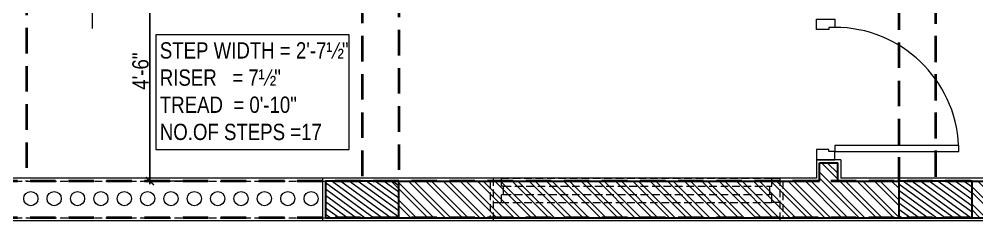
# Model space of a CAD drawing. Header units: inches. Extents: x -189347 to -188565, y -48525 to -47011.
# Drawn here: x -189062 to -188826.5, y -47253.1 to -47203.6 of the extents above; entities that cross this region are included whole.
import ezdxf

# ---------------------------------------------------------------- set-up
doc = ezdxf.new("R2010")
doc.units = ezdxf.units.IN
doc.header["$LTSCALE"] = 25
doc.header["$MEASUREMENT"] = 0
doc.header["$PDMODE"] = 3
doc.linetypes.add('DASHED2', pattern=[0.375, 0.25, -0.125])
doc.layers.get('0').update_dxf_attribs({"lineweight": 0})
doc.layers.get('Defpoints').update_dxf_attribs({"lineweight": 0})
for name, color, linetype, lineweight in [('COLUMN', 1, 'Continuous', 30), ('COLUMNHATCH', 8, 'Continuous', 0), ('elevation', 6, 'Continuous', 9), ('hidden', 7, 'DASHED2', 5), ('PLASTER LINE', 1, 'Continuous', 5), ('PP--BEAM', 104, 'DASHED2', 40), ('PP-WALL', 7, 'Continuous', 30), ('sechatch', 8, 'Continuous', 0), ('TOILET ELE', 7, 'Continuous', 13), ('WIN', 22, 'Continuous', 0), ('WORKING TEXT', 30, 'Continuous', 9)]:
    doc.layers.add(name, color=color, linetype=linetype, lineweight=lineweight)
doc.styles.add('RAJ', font='Arial Narrow.ttf')
doc.styles.get("Standard").update_dxf_attribs({"font": 'Arial Narrow.ttf'})
doc.dimstyles.new('WORKING', dxfattribs={"dimtxt": 3.5, "dimasz": 1.5, "dimexe": 0.75, "dimexo": 1.5, "dimgap": 0.25, "dimtad": 1, "dimdec": 3, "dimzin": 3, "dimdsep": 46, "dimlunit": 4, "dimtxsty": 'Standard', "dimblk1": 'ARCHTICK', "dimblk2": 'ARCHTICK', "dimsah": 1, "dimcen": 0.09375, "dimdle": 0.75, "dimclrd": 256, "dimclre": 256, "dimclrt": 256, "dimadec": 0, "dimazin": 0, "dimtfac": 1, "dimtdec": 3, "dimtofl": 0, "dimtmove": 1, "dimatfit": 3, "dimldrblk": 'OPEN30', "dimfxl": 1, "dimtolj": 1, "dimtzin": 0, "dimlwe": -1, "dimarcsym": 0})
pattern_1 = [(144.0500546, (1408.3737, -2979.5429), (-0.73384782, -1.011912732), [])]

# ---------------------------------------------------------------- blocks, each defined once
blk = doc.blocks.new('_ArchTick')
at = {"color": 0, "linetype": 'ByBlock', "const_width": 0.15}
blk.add_lwpolyline([(-0.5, -0.5), (0.5, 0.5)], dxfattribs=at)
blk = doc.blocks.new('*D15')
at = {"layer": 'Defpoints', "color": 0, "ltscale": 30}
for p in [(-189019.75, -47189.37), (-189029.88, -47243.37), (-189016.74, -47243.37)]:
    blk.add_point(p, dxfattribs=at)
at = {"layer": 'TOILET ELE', "ltscale": 30}
for p, q in [((-189021.25, -47189.37), (-189030.63, -47189.37)), ((-189018.24, -47243.37), (-189030.63, -47243.37))]:
    blk.add_line(p, q, dxfattribs=at)
at = {"layer": 'TOILET ELE', "lineweight": -2, "ltscale": 30}
blk.add_line((-189029.88, -47188.62), (-189029.88, -47244.12), dxfattribs=at)
at = {"layer": 'TOILET ELE', "lineweight": -2, "ltscale": 30, "xscale": 2, "yscale": 2, "zscale": 2}
for p, rotation in [((-189029.88, -47189.37), 90), ((-189029.88, -47243.37), 270)]:
    blk.add_blockref('_ArchTick', p, dxfattribs=dict(at, rotation=rotation))
at = {"layer": 'TOILET ELE', "ltscale": 30, "insert": (-189032.18, -47216.37), "char_height": 4, "attachment_point": 5, "rotation": 90}
blk.add_mtext('\\A1;4\'-6"', dxfattribs=at)
blk = doc.blocks.new('_Open30')
at = {"color": 0, "linetype": 'ByBlock', "lineweight": -2}
for p, q in [((-1, 0.27), (0, 0)), ((0, 0), (-1, -0.27)), ((0, 0), (-1, 0))]:
    blk.add_line(p, q, dxfattribs=at)

msp = doc.modelspace()

# ---------------------------------------------------------------- hatches: boundary and pattern name
at = {"layer": 'COLUMNHATCH', "ltscale": 5}
h = msp.add_hatch(dxfattribs=at)
h.set_pattern_fill('ANSI31', color=256, scale=10, angle=99.050055, style=0)
h.set_pattern_definition(pattern_1)
h.paths.add_polyline_path([(-188986.6991, -47252.3675), (-188968.6991, -47252.3675), (-188968.6991, -47243.3675), (-188986.6991, -47243.3675)])
h = msp.add_hatch(dxfattribs=at)
h.set_pattern_fill('ANSI31', color=256, scale=10, angle=99.050055, style=0)
h.set_pattern_definition(pattern_1)
h.paths.add_polyline_path([(-188845.6991, -47252.3675), (-188827.6991, -47252.3675), (-188827.6991, -47243.3675), (-188845.6991, -47243.3675)])
at = {"layer": 'sechatch', "ltscale": 30}
h = msp.add_hatch(dxfattribs=at)
h.set_pattern_fill('ANSI32,_O', color=256, scale=8, angle=270)
h.set_pattern_definition([(315, (-189283.7547, -47246.912), (2.12132, 2.12132), []), (315, (-189283.7547, -47248.3262), (2.12132, 2.12132), [])])
h.paths.add_polyline_path([(-189273.1991, -47243.3675), (-189292.8779, -47243.3675), (-189292.8779, -47252.3675), (-189273.1991, -47252.3675)])
h.paths.add_polyline_path([(-189304.1656, -47150.8611), (-189311.9249, -47152.097), (-189313.3406, -47143.209), (-189311.0809, -47243.3675), (-189302.0787, -47243.3675)])
h.paths.add_polyline_path([(-188880.4491, -47244.6175), (-188969.9491, -47244.6175), (-188969.9491, -47246.6175), (-188880.4491, -47246.6175)])
h.paths.add_polyline_path([(-188879.9491, -47243.3675), (-188970.4491, -47243.3675), (-188970.4491, -47244.6175), (-188969.9491, -47244.6175), (-188880.4491, -47244.6175), (-188879.9491, -47244.6175)])
h.paths.add_polyline_path([(-188877.9491, -47243.3675), (-188879.9491, -47243.3675), (-188879.9491, -47244.6175), (-188880.4491, -47244.6175), (-188880.4491, -47246.6175), (-188879.9491, -47246.6175), (-188879.9491, -47248.6175), (-188877.9491, -47248.6175)])
h.paths.add_polyline_path([(-188877.1991, -47243.3675), (-188877.9491, -47243.3675), (-188877.9491, -47248.6175), (-188877.9491, -47252.3675), (-188877.1991, -47252.3675)])
h.paths.add_polyline_path([(-188823.1991, -47243.3675), (-188823.9491, -47243.3675), (-188823.9491, -47252.3675), (-188823.1991, -47252.3675)])
h.paths.add_polyline_path([(-188820.6991, -47244.6175), (-188821.1991, -47244.6175), (-188821.1991, -47243.3675), (-188823.1991, -47243.3675), (-188823.1991, -47248.6175), (-188821.1991, -47248.6175), (-188821.1991, -47246.6175), (-188820.6991, -47246.6175)])
h.paths.add_polyline_path([(-188724.1991, -47243.3675), (-188728.6991, -47243.3675), (-188728.6991, -47248.6175), (-188728.6991, -47252.3675), (-188724.1991, -47252.3675)])
h.paths.add_polyline_path([(-188845.6991, -47252.3675), (-188845.6991, -47243.3675), (-188860.6991, -47243.3675), (-188860.6991, -47238.8675), (-188865.1991, -47238.8675), (-188865.1991, -47243.3675), (-188877.1991, -47243.3675), (-188877.1991, -47252.3675)])
h.paths.add_polyline_path([(-188827.6991, -47243.3675), (-188827.6991, -47252.3675), (-188823.9491, -47252.3675), (-188823.9491, -47243.3675)])
h.paths.add_polyline_path([(-188968.6991, -47246.6175), (-188968.6991, -47248.6175), (-188879.9491, -47248.6175), (-188879.9491, -47246.6175)])
h.paths.add_polyline_path([(-188968.6991, -47248.6175), (-188968.6991, -47252.3675), (-188877.9491, -47252.3675), (-188877.9491, -47248.6175)])
h.paths.add_polyline_path([(-189196.6991, -47252.3675), (-189196.6991, -47243.3675), (-189231.1991, -47243.3675), (-189231.1991, -47252.3675)])
h.paths.add_polyline_path([(-189183.1991, -47243.3675), (-189178.6991, -47243.3675), (-189178.6991, -47240.3675), (-189183.1991, -47240.3675)])
h.paths.add_polyline_path([(-188758.6991, -47252.3675), (-188758.6991, -47248.6175), (-188823.1991, -47248.6175), (-188823.1991, -47252.3675)])
h.paths.add_polyline_path([(-188758.6991, -47248.6175), (-188758.6991, -47246.6175), (-188821.1991, -47246.6175), (-188821.1991, -47248.6175)])
h.paths.add_polyline_path([(-188758.6991, -47246.6175), (-188758.6991, -47244.6175), (-188820.6991, -47244.6175), (-188820.6991, -47246.6175)])
h.paths.add_polyline_path([(-188758.6991, -47244.6175), (-188758.6991, -47243.3675), (-188821.1991, -47243.3675), (-188821.1991, -47244.6175)])

# ---------------------------------------------------------------- linework, layer by layer
at = {"layer": 'COLUMN'}
for points in [[(-188986.6991, -47252.3675), (-188968.6991, -47252.3675), (-188968.6991, -47243.3675), (-188986.6991, -47243.3675)], [(-188845.6991, -47252.3675), (-188827.6991, -47252.3675), (-188827.6991, -47243.3675), (-188845.6991, -47243.3675)]]:
    msp.add_lwpolyline(points, close=True, dxfattribs=at)
at = {"layer": 'elevation'}
for p, q in [((-189044.0741, -47151.1468), (-189044.0741, -47205.8682)), ((-188987.4491, -47242.6175), (-189131.4491, -47242.6175)), ((-188987.4491, -47253.1175), (-189131.4491, -47253.1175))]:
    msp.add_line(p, q, dxfattribs=at)
for centre in [(-189059.173, -47247.6582), (-189059.173, -47247.6582), (-189053.4285, -47247.6582), (-189047.684, -47247.6582), (-189041.9396, -47247.6582), (-189036.1951, -47247.6582), (-189036.1951, -47247.6582), (-189030.4507, -47247.6582), (-189024.7062, -47247.6582), (-189018.9618, -47247.6582), (-189013.2173, -47247.6582), (-189013.2173, -47247.6582), (-189007.4729, -47247.6582), (-189001.7284, -47247.6582), (-188995.984, -47247.6582), (-188990.2395, -47247.6582)]:
    msp.add_circle(centre, 1.7413, dxfattribs=at)
at = {"layer": 'hidden', "ltscale": 0.3}
for p, q in [((-189130.6991, -47243.3675), (-188986.6991, -47243.3675)), ((-188946.1991, -47243.3675), (-188946.1991, -47252.3675)), ((-188945.4491, -47242.6175), (-188945.4491, -47253.1175)), ((-188943.4491, -47242.6175), (-188876.9491, -47242.6175)), ((-188874.9491, -47242.6175), (-188874.9491, -47253.1175)), ((-188874.1991, -47243.3675), (-188874.1991, -47252.3675)), ((-188942.9491, -47244.6175), (-188877.4491, -47244.6175)), ((-188943.4491, -47248.6175), (-188876.9491, -47248.6175)), ((-188942.9491, -47246.6175), (-188877.4491, -47246.6175)), ((-189130.6991, -47252.3675), (-188986.6991, -47252.3675)), ((-188945.4491, -47252.3675), (-188874.9491, -47252.3675)), ((-188874.9491, -47253.1175), (-188945.4491, -47253.1175))]:
    msp.add_line(p, q, dxfattribs=at)
for points in [[(-188945.4491, -47242.6175), (-188945.4491, -47248.6175), (-188943.4491, -47248.6175), (-188943.4491, -47246.6175), (-188942.9491, -47246.6175), (-188942.9491, -47244.6175), (-188943.4491, -47244.6175), (-188943.4491, -47242.6175)], [(-188874.9491, -47242.6175), (-188874.9491, -47248.6175), (-188876.9491, -47248.6175), (-188876.9491, -47246.6175), (-188877.4491, -47246.6175), (-188877.4491, -47244.6175), (-188876.9491, -47244.6175), (-188876.9491, -47242.6175)]]:
    msp.add_lwpolyline(points, close=True, dxfattribs=at)
at = {"layer": 'PLASTER LINE', "ltscale": 30}
for p, q in [((-188865.9491, -47238.1175), (-188865.9491, -47242.6175)), ((-188859.9491, -47238.1175), (-188865.9491, -47238.1175)), ((-188859.9491, -47238.1175), (-188859.9491, -47242.6175)), ((-188865.9491, -47242.6175), (-188987.4491, -47242.6175)), ((-188987.4491, -47242.6175), (-188987.4491, -47253.1175)), ((-188757.9491, -47242.6175), (-188859.9491, -47242.6175)), ((-188757.9491, -47253.1175), (-188987.4491, -47253.1175))]:
    msp.add_line(p, q, dxfattribs=at)
at = {"layer": 'PP--BEAM'}
for p, q in [((-188836.6991, -47067.2895), (-188836.6991, -47243.3675)), ((-188845.6991, -47068.723), (-188845.6991, -47243.3675)), ((-189060.1991, -47112.0021), (-189060.1991, -47243.3675)), ((-188968.6991, -47121.8675), (-188968.6991, -47243.3675)), ((-188977.6991, -47198.3675), (-188977.6991, -47243.3675)), ((-188836.6991, -47198.3675), (-188836.6991, -47243.3675)), ((-188706.1991, -47243.3675), (-189311.0809, -47243.3675)), ((-188706.1991, -47252.3675), (-189310.8779, -47252.3675))]:
    msp.add_line(p, q, dxfattribs=at)
at = {"layer": 'PP-WALL', "ltscale": 10}
for p, q in [((-188865.1991, -47243.3675), (-188865.1991, -47238.8675)), ((-188865.1991, -47238.8675), (-188860.6991, -47238.8675)), ((-188860.6991, -47243.3675), (-188860.6991, -47238.8675)), ((-188968.6991, -47243.3675), (-188865.1991, -47243.3675)), ((-188860.6991, -47243.3675), (-188845.6991, -47243.3675)), ((-188827.6991, -47243.3675), (-188758.6991, -47243.3675)), ((-188968.6991, -47252.3675), (-188845.6991, -47252.3675)), ((-188827.6991, -47252.3675), (-188758.6991, -47252.3675))]:
    msp.add_line(p, q, dxfattribs=at)
at = {"layer": 'WIN'}
for points in [[(-188861.4491, -47203.6175), (-188861.4491, -47205.6175), (-188862.9491, -47205.6175), (-188862.9491, -47206.1175), (-188865.9491, -47206.1175), (-188865.9491, -47205.6175), (-188865.9491, -47205.6175), (-188865.9491, -47203.6175)], [(-188861.4491, -47236.1175), (-188830.9491, -47236.1175), (-188830.9491, -47234.6175), (-188861.4491, -47234.6175)], [(-188861.4491, -47238.1175), (-188861.4491, -47236.1175), (-188862.9491, -47236.1175), (-188862.9491, -47235.6175), (-188865.9491, -47235.6175), (-188865.9491, -47236.1175), (-188865.9491, -47236.1175), (-188865.9491, -47238.1175)]]:
    msp.add_lwpolyline(points, close=True, dxfattribs=at)
msp.add_arc((-188861.4537, -47236.1299), 30.5125, 2.84123, 89.991427, dxfattribs=at)
at = {"layer": 'WORKING TEXT'}
msp.add_lwpolyline([(-188980.8768, -47207.4408), (-189028.424, -47207.4408), (-189028.424, -47235.5846), (-188980.8768, -47235.5846)], close=True, dxfattribs=at)

# ---------------------------------------------------------------- texts
at = {"layer": 'WORKING TEXT', "insert": (-189027.4511, -47209.2786), "char_height": 4, "width": 48.568988, "attachment_point": 1, "style": 'RAJ'}
msp.add_mtext('\\A1;{\\fArial Narrow|b0|i0|c186|p34;STEP WIDTH = }2{\\fArial Narrow|b0|i0|c186|p34;\'-}7½{\\fArial Narrow|b0|i0|c186|p34;"\\PRISER   = }7½{\\fArial Narrow|b0|i0|c186|p34;\\H1.0003x;"\\PTREAD  = }0\'-10{\\fArial Narrow|b0|i0|c186|p34;"\\PNO.OF ST}E{\\fArial Narrow|b0|i0|c186|p34;PS =}17', dxfattribs=at)

# ---------------------------------------------------------------- dimensions: what is measured, and where the dimension line sits
at = {"layer": 'TOILET ELE', "color": 3, "ltscale": 30}
dim = msp.add_linear_dim(base=(-189029.8829, -47243.3675), p1=(-189019.7458, -47189.3675), p2=(-189016.7376, -47243.3675), angle=90, dimstyle='WORKING', override={"dimtxt": 4, "dimasz": 2}, dxfattribs=at)
dim.commit()
dim.dimension.update_dxf_attribs({"geometry": '*D15', "text_midpoint": (-189032.1751, -47216.3675)})

doc.saveas('drawing.dxf')
